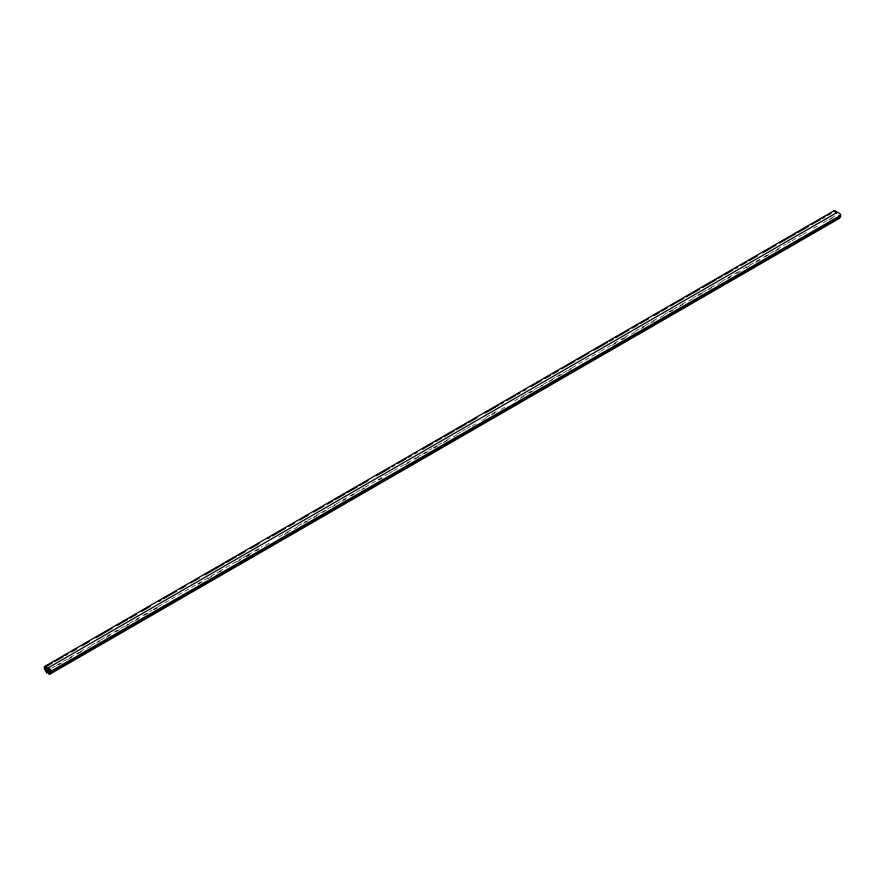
<?xml version="1.0" encoding="UTF-8"?>
<svg xmlns="http://www.w3.org/2000/svg" width="885" height="885" viewBox="0 0 885 885"><rect width="100%" height="100%" fill="white"/><g stroke="black" fill="none" stroke-linecap="round" stroke-linejoin="round"><path stroke-width="0.66" stroke-dasharray="4.42 3.32" d="M51.629 668.208L55.213 666.139M56.408 665.443L79.141 652.322M80.336 651.637L83.92 649.568M91.1 645.419L99.474 640.585M100.669 639.899L112.627 632.985M113.822 632.299L128.181 624.014M129.376 623.317L152.098 610.196M153.304 609.511L156.888 607.431M158.083 606.745L196.359 584.642M197.554 583.956L217.898 572.219M219.093 571.522L241.815 558.402M243.01 557.716L246.605 555.636M247.8 554.95L262.148 546.664M278.897 536.996L286.076 532.847M287.271 532.162L290.855 530.082M298.035 525.944L306.409 521.11M307.604 520.413L314.783 516.276M315.978 515.579L319.573 513.51M320.768 512.824L335.116 504.538M336.311 503.842L348.281 496.939M349.475 496.242L363.823 487.956M365.029 487.27L376.988 480.367M378.183 479.67L387.752 474.15M388.946 473.453L392.542 471.384M393.736 470.698L416.459 457.567M417.654 456.881L421.249 454.813M422.444 454.116L432.013 448.595M433.207 447.898L436.792 445.83M437.986 445.144L445.166 440.995M446.361 440.31L451.151 437.544M457.136 434.092L460.72 432.024M461.915 431.327L465.499 429.258M466.705 428.561L471.484 425.807M485.843 417.521L497.801 410.607M514.55 400.938L521.73 396.801M522.924 396.104L526.509 394.035M527.703 393.349L542.062 385.063M543.257 384.367L550.437 380.229M551.632 379.532L555.216 377.464M556.411 376.767L570.77 368.481M571.964 367.795L583.923 360.892M585.118 360.195L599.477 351.909M600.672 351.223L623.405 338.092M624.6 337.406L628.184 335.338M635.364 331.189L643.738 326.355M644.933 325.669L652.112 321.52M653.307 320.835L656.891 318.755M664.071 314.617L667.655 312.549M668.85 311.852L672.445 309.783M673.64 309.086L680.819 304.949M682.014 304.252L686.793 301.497M692.778 298.046L696.362 295.966M697.568 295.28L701.152 293.212M702.347 292.515L709.527 288.377M710.721 287.68L715.511 284.915M721.485 281.463L733.444 274.56M734.65 273.874L738.234 271.795M743.024 269.04L762.162 257.989M763.357 257.292L786.079 244.171M787.274 243.486L790.869 241.406M792.064 240.72L801.633 235.2M802.828 234.503L806.412 232.434M813.592 228.286L817.187 226.217M823.161 222.766L830.34 218.617M831.535 217.931L835.13 215.863M58.333 664.989L63.112 662.234M67.902 659.469L72.681 656.703M77.471 653.949L82.25 651.183M87.04 648.417L91.819 645.652M96.609 642.897L101.388 640.132M106.178 637.366L110.968 634.611M115.747 631.846L120.537 629.08M125.316 626.314L130.106 623.56M134.885 620.794L139.675 618.029M144.454 615.274L149.244 612.508M154.023 609.743L158.813 606.977M198.284 584.188L203.074 581.434M207.853 578.668L212.643 575.903M217.422 573.137L222.212 570.383M236.56 562.097L241.351 559.331M246.13 556.565L250.92 553.8M255.699 551.045L260.489 548.28M265.268 545.514L270.058 542.759M284.406 534.463L289.196 531.708M293.975 528.942L298.765 526.177M303.544 523.422L308.334 520.657M313.113 517.891L317.903 515.125M322.682 512.371L327.472 509.605M332.262 506.839L337.041 504.085M341.831 501.319L346.61 498.554M351.4 495.788L356.179 493.034M360.969 490.268L365.748 487.502M405.219 464.713L410.009 461.959M414.788 459.193L419.578 456.428M424.369 453.662L429.148 450.908M433.938 448.142L438.717 445.376M443.507 442.622L448.286 439.856M453.076 437.09L457.855 434.325M472.214 426.039L476.993 423.284M481.783 420.519L486.562 417.753M491.352 414.988L496.131 412.233M500.921 409.467L505.7 406.702M520.059 398.416L524.838 395.65M529.628 392.896L534.407 390.13M539.197 387.365L543.976 384.61M548.766 381.844L553.556 379.079M558.335 376.313L563.125 373.558M567.904 370.793L572.695 368.027M612.166 345.238L616.945 342.473M621.735 339.718L626.514 336.953M631.304 334.187L636.083 331.433M640.873 328.667L645.652 325.901M650.442 323.136L655.232 320.381M660.011 317.615L664.801 314.85M669.58 312.095L674.37 309.33M679.149 306.564L683.939 303.798M688.718 301.044L693.508 298.278M698.287 295.513L703.077 292.758M707.856 289.992L712.646 287.227M717.425 284.461L722.215 281.707M726.994 278.941L731.784 276.175M736.563 273.421L741.353 270.655M746.132 267.889L750.922 265.135M755.702 262.369L760.492 259.604M765.271 256.838L770.061 254.083M774.84 251.318L779.63 248.552M828.67 220.243L833.46 217.478M247.081 556.167L249.47 554.784M378.658 480.201L382.254 478.121"/><path stroke-width="1.33" d="M838.803 215.663L840.75 216.537L50.002 673.02L49.615 674.326L48.642 673.939L49.151 672.047L46.363 670.443L46.872 672.921L49.261 671.538M49.615 674.326L839.102 218.518L840.44 216.858M50.002 673.02L51.253 672.047L49.317 671.461L49.228 669.591L51.264 670.93A2.113 1.217 60 0 0 49.46 668.949L46.053 666.98A2.113 1.217 60 0 0 44.25 666.881L46.285 667.887L46.197 669.657L44.25 668.286L46.872 672.921M834.212 211.493L833.736 211.072A2.113 1.217 60 0 1 835.54 211.183L838.947 213.141A2.113 1.217 60 0 1 840.75 215.132L840.274 214.989M44.692 666.482L834.168 210.674M44.504 667.434L49.283 664.668M49.77 664.325L52.171 662.942M54.56 661.56L60.058 658.451M60.545 658.108L62.935 656.725M65.324 655.354L67.714 653.971M71.309 651.891L76.796 648.782M82.073 645.685L89.252 641.536M95.934 637.742L98.335 636.359M98.821 636.016L106.001 631.868M106.709 631.525L111.975 628.416M117.473 625.308L122.738 622.199M123.446 621.856L127.528 619.434M129.918 618.051L133.513 615.982M134.221 615.639L136.611 614.256M141.877 611.148L144.277 609.765M144.985 609.422L150.251 606.313M158.625 601.479L161.026 600.096M163.415 598.714L168.902 595.605M169.389 595.262L176.569 591.125M180.164 589.045L185.651 585.936M190.928 582.839L199.302 578.005M204.789 574.896L207.19 573.513M207.676 573.17L214.845 569.022M215.553 568.679L220.83 565.57M221.538 565.227L223.927 563.845M226.328 562.462L231.593 559.353M232.301 559.01L236.383 556.588M238.773 555.205L242.357 553.136M243.065 552.793L245.466 551.41M250.732 548.302L253.132 546.919M253.84 546.576L259.106 543.467M267.48 538.633L269.87 537.25M272.27 535.867L277.757 532.759M278.244 532.416L285.424 528.279M289.008 526.199L294.506 523.09M299.783 519.993L308.157 515.159M313.644 512.05L316.034 510.667M316.52 510.324L323.7 506.176M327.295 504.107L329.685 502.724M330.393 502.381L332.782 500.998M335.172 499.616L340.448 496.507M341.156 496.164L345.238 493.741M347.628 492.359L351.212 490.29M351.92 489.947L357.197 486.838M359.587 485.456L361.976 484.073M362.684 483.73L367.961 480.621M376.335 475.787L378.725 474.404M379.433 474.061L386.612 469.913M387.099 469.57L389.488 468.198M391.889 466.815L394.279 465.433M397.863 463.364L403.361 460.255M403.848 459.901L406.237 458.53M408.627 457.147L411.027 455.764M414.611 453.695L417.001 452.312M422.499 449.204L424.888 447.821M425.375 447.478L432.555 443.33M436.139 441.261L438.54 439.878M439.248 439.535L441.637 438.152M444.027 436.77L449.303 433.661M450.011 433.318L454.082 430.895M456.483 429.524L460.067 427.444M460.775 427.101L466.052 423.992M468.442 422.61L470.831 421.227M471.539 420.884L476.816 417.775M485.19 412.941L487.58 411.558M488.288 411.215L495.467 407.078M495.954 406.724L498.344 405.352M500.733 403.969L503.134 402.587M506.718 400.518L512.216 397.409M512.703 397.055L515.092 395.683M517.482 394.301L519.871 392.918M523.466 390.849L525.856 389.466M531.354 386.358L533.744 384.975M534.23 384.632L541.41 380.484M544.994 378.415L547.384 377.032M548.103 376.689L550.492 375.306M552.882 373.924L558.158 370.815M561.743 368.746L568.922 364.598M569.63 364.255L574.896 361.146M577.297 359.764L579.686 358.381M580.394 358.038L585.671 354.929M586.379 354.586L588.768 353.203M594.045 350.095L596.435 348.712M597.143 348.369L604.322 344.232M604.809 343.878L607.198 342.506M609.588 341.123L613.183 339.043M615.573 337.672L621.06 334.563M621.558 334.209L625.85 331.798M626.337 331.455L628.726 330.072M632.321 328.003L637.808 324.895M640.209 323.512L642.598 322.129M643.085 321.786L648.572 318.677M653.849 315.569L656.239 314.186M656.947 313.843L659.347 312.46M661.737 311.077L667.002 307.969M670.598 305.9L677.777 301.752M678.485 301.409L683.751 298.3M686.152 296.917L688.541 295.535M689.249 295.192L694.515 292.083M695.223 291.74L699.305 289.329M702.889 287.249L705.29 285.866M705.998 285.523L713.166 281.386M713.664 281.032L716.053 279.66M718.443 278.277L722.027 276.197M724.428 274.826L729.915 271.717M730.402 271.363L732.802 269.991M735.192 268.609L737.581 267.226M741.176 265.157L746.663 262.048M749.053 260.666L751.453 259.283M751.94 258.94L757.427 255.831M762.704 252.723L765.094 251.34M765.802 250.997L768.191 249.614M768.678 249.271L775.857 245.123M779.453 243.054L786.621 238.906M787.329 238.563L792.606 235.454M793.314 235.111L795.703 233.728M798.104 232.346L803.37 229.237M804.078 228.894L808.16 226.483M811.744 224.403L814.134 223.031M814.842 222.677L820.118 219.568M822.508 218.197L824.908 216.814M827.298 215.431L830.882 213.362M47.779 668.086L837.254 212.367M47.005 669.934L47.005 668.175L48.509 669.06L48.52 670.808L47.005 669.934L49.394 668.551M46.374 671.903L48.763 670.52M49.151 672.047L51.54 670.664M51.009 671.195L840.496 215.387M839.102 218.518L838.128 218.141M834.92 211.316L836.104 213.219"/></g></svg>
